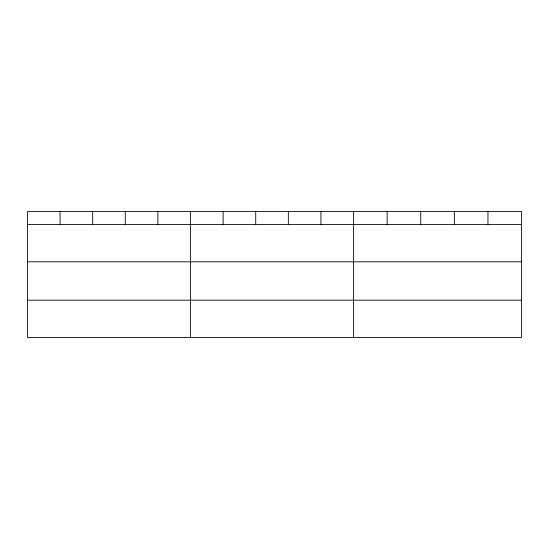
<?xml version="1.0" encoding="UTF-8"?>
<svg xmlns="http://www.w3.org/2000/svg" width="549" height="549" viewBox="0 0 549 549"><rect width="100%" height="100%" fill="white"/><g stroke="black" fill="none" stroke-linecap="round" stroke-linejoin="round"><path stroke-width="0.82" d="M521.55 261.811L521.55 211.557L27.45 211.557L27.45 337.443L521.55 337.443L521.55 261.811L27.45 261.811M27.45 224.562L521.55 224.562M27.45 300.193L521.55 300.193M487.951 211.557L487.951 224.562M454.352 211.557L454.352 224.562M420.754 211.557L420.754 224.562M387.155 211.557L387.155 224.562M353.556 211.557L353.556 337.443M320.945 211.557L320.945 224.562M288.335 211.557L288.335 224.562M255.724 211.557L255.724 224.562M223.114 211.557L223.114 224.562M190.503 211.557L190.503 337.443M157.892 211.557L157.892 224.562M125.282 211.557L125.282 224.562M92.671 211.557L92.671 224.562M60.061 211.557L60.061 224.562"/></g></svg>
